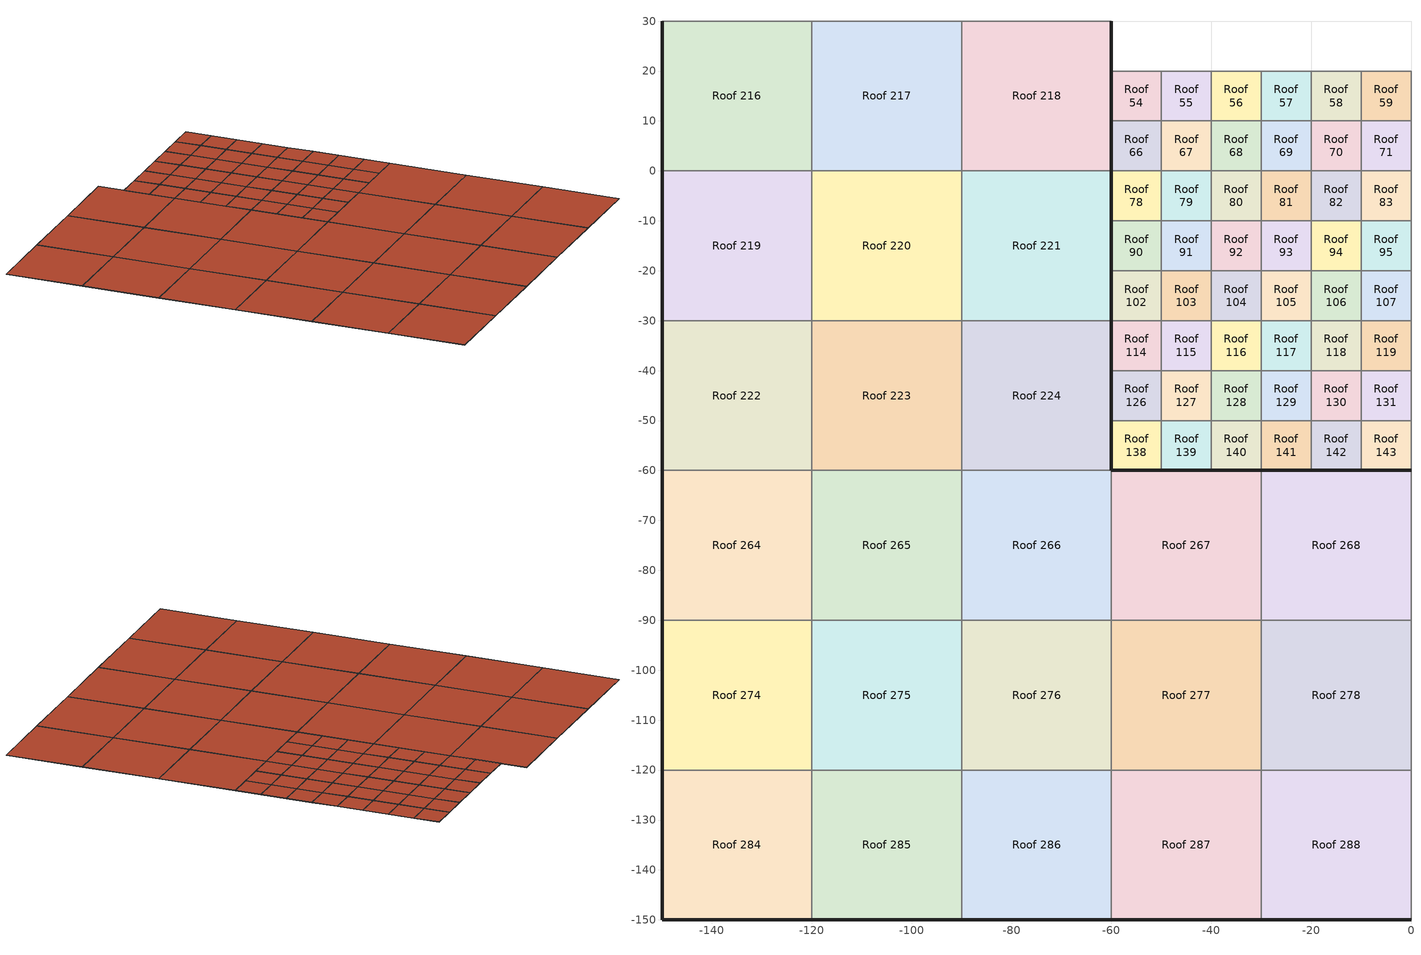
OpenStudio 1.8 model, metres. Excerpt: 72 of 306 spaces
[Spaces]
Roof 54
 floor ground: -60,20 -50,20 -50,10 -60,10 z-0.1
 wall outside: -60,20 -60,10 z-0.1:0
 wall to Roof 42: -50,20 -60,20 z-0.1:0
 wall to Roof 55: -50,10 -50,20 z-0.1:0
 wall to Roof 66: -60,10 -50,10 z-0.1:0
 roof outside: -60,10 -50,10 -50,20 -60,20 z0
Roof 55
 floor ground: -50,20 -40,20 -40,10 -50,10 z-0.1
 wall to Roof 43: -40,20 -50,20 z-0.1:0
 wall to Roof 56: -40,10 -40,20 z-0.1:0
 wall to Roof 67: -50,10 -40,10 z-0.1:0
 roof outside: -50,10 -40,10 -40,20 -50,20 z0
Roof 56
 floor ground: -40,20 -30,20 -30,10 -40,10 z-0.1
 wall to Roof 44: -30,20 -40,20 z-0.1:0
 wall to Roof 57: -30,10 -30,20 z-0.1:0
 wall to Roof 68: -40,10 -30,10 z-0.1:0
 roof outside: -40,10 -30,10 -30,20 -40,20 z0
Roof 57
 floor ground: -30,20 -20,20 -20,10 -30,10 z-0.1
 wall to Roof 45: -20,20 -30,20 z-0.1:0
 wall to Roof 58: -20,10 -20,20 z-0.1:0
 wall to Roof 69: -30,10 -20,10 z-0.1:0
 roof outside: -30,10 -20,10 -20,20 -30,20 z0
Roof 58
 floor ground: -20,20 -10,20 -10,10 -20,10 z-0.1
 wall to Roof 46: -10,20 -20,20 z-0.1:0
 wall to Roof 59: -10,10 -10,20 z-0.1:0
 wall to Roof 70: -20,10 -10,10 z-0.1:0
 roof outside: -20,10 -10,10 -10,20 -20,20 z0
Roof 59
 floor ground: -10,20 0,20 0,10 -10,10 z-0.1
 wall to Roof 47: 0,20 -10,20 z-0.1:0
 wall to Roof 60: 0,10 0,20 z-0.1:0
 wall to Roof 71: -10,10 0,10 z-0.1:0
 roof outside: -10,10 0,10 0,20 -10,20 z0
Roof 66
 floor ground: -60,10 -50,10 -50,0 -60,0 z-0.1
 wall outside: -60,10 -60,0 z-0.1:0
 wall to Roof 67: -50,0 -50,10 z-0.1:0
 wall to Roof 78: -60,0 -50,0 z-0.1:0
 roof outside: -60,0 -50,0 -50,10 -60,10 z0
Roof 67
 floor ground: -50,10 -40,10 -40,0 -50,0 z-0.1
 wall to Roof 68: -40,0 -40,10 z-0.1:0
 wall to Roof 79: -50,0 -40,0 z-0.1:0
 roof outside: -50,0 -40,0 -40,10 -50,10 z0
Roof 68
 floor ground: -40,10 -30,10 -30,0 -40,0 z-0.1
 wall to Roof 69: -30,0 -30,10 z-0.1:0
 wall to Roof 80: -40,0 -30,0 z-0.1:0
 roof outside: -40,0 -30,0 -30,10 -40,10 z0
Roof 69
 floor ground: -30,10 -20,10 -20,0 -30,0 z-0.1
 wall to Roof 70: -20,0 -20,10 z-0.1:0
 wall to Roof 81: -30,0 -20,0 z-0.1:0
 roof outside: -30,0 -20,0 -20,10 -30,10 z0
Roof 70
 floor ground: -20,10 -10,10 -10,0 -20,0 z-0.1
 wall to Roof 71: -10,0 -10,10 z-0.1:0
 wall to Roof 82: -20,0 -10,0 z-0.1:0
 roof outside: -20,0 -10,0 -10,10 -20,10 z0
Roof 71
 floor ground: -10,10 0,10 0,0 -10,0 z-0.1
 wall to Roof 72: 0,0 0,10 z-0.1:0
 wall to Roof 83: -10,0 0,0 z-0.1:0
 roof outside: -10,0 0,0 0,10 -10,10 z0
Roof 78
 floor ground: -60,0 -50,0 -50,-10 -60,-10 z-0.1
 wall outside: -60,0 -60,-10 z-0.1:0
 wall to Roof 79: -50,-10 -50,0 z-0.1:0
 wall to Roof 90: -60,-10 -50,-10 z-0.1:0
 roof outside: -60,-10 -50,-10 -50,0 -60,0 z0
Roof 79
 floor ground: -50,0 -40,0 -40,-10 -50,-10 z-0.1
 wall to Roof 80: -40,-10 -40,0 z-0.1:0
 wall to Roof 91: -50,-10 -40,-10 z-0.1:0
 roof outside: -50,-10 -40,-10 -40,0 -50,0 z0
Roof 80
 floor ground: -40,0 -30,0 -30,-10 -40,-10 z-0.1
 wall to Roof 81: -30,-10 -30,0 z-0.1:0
 wall to Roof 92: -40,-10 -30,-10 z-0.1:0
 roof outside: -40,-10 -30,-10 -30,0 -40,0 z0
Roof 81
 floor ground: -30,0 -20,0 -20,-10 -30,-10 z-0.1
 wall to Roof 82: -20,-10 -20,0 z-0.1:0
 wall to Roof 93: -30,-10 -20,-10 z-0.1:0
 roof outside: -30,-10 -20,-10 -20,0 -30,0 z0
Roof 82
 floor ground: -20,0 -10,0 -10,-10 -20,-10 z-0.1
 wall to Roof 83: -10,-10 -10,0 z-0.1:0
 wall to Roof 94: -20,-10 -10,-10 z-0.1:0
 roof outside: -20,-10 -10,-10 -10,0 -20,0 z0
Roof 83
 floor ground: -10,0 0,0 0,-10 -10,-10 z-0.1
 wall to Roof 84: 0,-10 0,0 z-0.1:0
 wall to Roof 95: -10,-10 0,-10 z-0.1:0
 roof outside: -10,-10 0,-10 0,0 -10,0 z0
Roof 90
 floor ground: -60,-10 -50,-10 -50,-20 -60,-20 z-0.1
 wall outside: -60,-10 -60,-20 z-0.1:0
 wall to Roof 91: -50,-20 -50,-10 z-0.1:0
 wall to Roof 102: -60,-20 -50,-20 z-0.1:0
 roof outside: -60,-20 -50,-20 -50,-10 -60,-10 z0
Roof 91
 floor ground: -50,-10 -40,-10 -40,-20 -50,-20 z-0.1
 wall to Roof 92: -40,-20 -40,-10 z-0.1:0
 wall to Roof 103: -50,-20 -40,-20 z-0.1:0
 roof outside: -50,-20 -40,-20 -40,-10 -50,-10 z0
Roof 92
 floor ground: -40,-10 -30,-10 -30,-20 -40,-20 z-0.1
 wall to Roof 93: -30,-20 -30,-10 z-0.1:0
 wall to Roof 104: -40,-20 -30,-20 z-0.1:0
 roof outside: -40,-20 -30,-20 -30,-10 -40,-10 z0
Roof 93
 floor ground: -30,-10 -20,-10 -20,-20 -30,-20 z-0.1
 wall to Roof 94: -20,-20 -20,-10 z-0.1:0
 wall to Roof 105: -30,-20 -20,-20 z-0.1:0
 roof outside: -30,-20 -20,-20 -20,-10 -30,-10 z0
Roof 94
 floor ground: -20,-10 -10,-10 -10,-20 -20,-20 z-0.1
 wall to Roof 95: -10,-20 -10,-10 z-0.1:0
 wall to Roof 106: -20,-20 -10,-20 z-0.1:0
 roof outside: -20,-20 -10,-20 -10,-10 -20,-10 z0
Roof 95
 floor ground: -10,-10 0,-10 0,-20 -10,-20 z-0.1
 wall to Roof 96: 0,-20 0,-10 z-0.1:0
 wall to Roof 107: -10,-20 0,-20 z-0.1:0
 roof outside: -10,-20 0,-20 0,-10 -10,-10 z0
Roof 102
 floor ground: -60,-20 -50,-20 -50,-30 -60,-30 z-0.1
 wall outside: -60,-20 -60,-30 z-0.1:0
 wall to Roof 103: -50,-30 -50,-20 z-0.1:0
 wall to Roof 114: -60,-30 -50,-30 z-0.1:0
 roof outside: -60,-30 -50,-30 -50,-20 -60,-20 z0
Roof 103
 floor ground: -50,-20 -40,-20 -40,-30 -50,-30 z-0.1
 wall to Roof 104: -40,-30 -40,-20 z-0.1:0
 wall to Roof 115: -50,-30 -40,-30 z-0.1:0
 roof outside: -50,-30 -40,-30 -40,-20 -50,-20 z0
Roof 104
 floor ground: -40,-20 -30,-20 -30,-30 -40,-30 z-0.1
 wall to Roof 105: -30,-30 -30,-20 z-0.1:0
 wall to Roof 116: -40,-30 -30,-30 z-0.1:0
 roof outside: -40,-30 -30,-30 -30,-20 -40,-20 z0
Roof 105
 floor ground: -30,-20 -20,-20 -20,-30 -30,-30 z-0.1
 wall to Roof 106: -20,-30 -20,-20 z-0.1:0
 wall to Roof 117: -30,-30 -20,-30 z-0.1:0
 roof outside: -30,-30 -20,-30 -20,-20 -30,-20 z0
Roof 106
 floor ground: -20,-20 -10,-20 -10,-30 -20,-30 z-0.1
 wall to Roof 107: -10,-30 -10,-20 z-0.1:0
 wall to Roof 118: -20,-30 -10,-30 z-0.1:0
 roof outside: -20,-30 -10,-30 -10,-20 -20,-20 z0
Roof 107
 floor ground: -10,-20 0,-20 0,-30 -10,-30 z-0.1
 wall to Roof 108: 0,-30 0,-20 z-0.1:0
 wall to Roof 119: -10,-30 0,-30 z-0.1:0
 roof outside: -10,-30 0,-30 0,-20 -10,-20 z0
Roof 114
 floor ground: -60,-30 -50,-30 -50,-40 -60,-40 z-0.1
 wall outside: -60,-30 -60,-40 z-0.1:0
 wall to Roof 115: -50,-40 -50,-30 z-0.1:0
 wall to Roof 126: -60,-40 -50,-40 z-0.1:0
 roof outside: -60,-40 -50,-40 -50,-30 -60,-30 z0
Roof 115
 floor ground: -50,-30 -40,-30 -40,-40 -50,-40 z-0.1
 wall to Roof 116: -40,-40 -40,-30 z-0.1:0
 wall to Roof 127: -50,-40 -40,-40 z-0.1:0
 roof outside: -50,-40 -40,-40 -40,-30 -50,-30 z0
Roof 116
 floor ground: -40,-30 -30,-30 -30,-40 -40,-40 z-0.1
 wall to Roof 117: -30,-40 -30,-30 z-0.1:0
 wall to Roof 128: -40,-40 -30,-40 z-0.1:0
 roof outside: -40,-40 -30,-40 -30,-30 -40,-30 z0
Roof 117
 floor ground: -30,-30 -20,-30 -20,-40 -30,-40 z-0.1
 wall to Roof 118: -20,-40 -20,-30 z-0.1:0
 wall to Roof 129: -30,-40 -20,-40 z-0.1:0
 roof outside: -30,-40 -20,-40 -20,-30 -30,-30 z0
Roof 118
 floor ground: -20,-30 -10,-30 -10,-40 -20,-40 z-0.1
 wall to Roof 119: -10,-40 -10,-30 z-0.1:0
 wall to Roof 130: -20,-40 -10,-40 z-0.1:0
 roof outside: -20,-40 -10,-40 -10,-30 -20,-30 z0
Roof 119
 floor ground: -10,-30 0,-30 0,-40 -10,-40 z-0.1
 wall to Roof 120: 0,-40 0,-30 z-0.1:0
 wall to Roof 131: -10,-40 0,-40 z-0.1:0
 roof outside: -10,-40 0,-40 0,-30 -10,-30 z0
Roof 126
 floor ground: -60,-40 -50,-40 -50,-50 -60,-50 z-0.1
 wall outside: -60,-40 -60,-50 z-0.1:0
 wall to Roof 127: -50,-50 -50,-40 z-0.1:0
 wall to Roof 138: -60,-50 -50,-50 z-0.1:0
 roof outside: -60,-50 -50,-50 -50,-40 -60,-40 z0
Roof 127
 floor ground: -50,-40 -40,-40 -40,-50 -50,-50 z-0.1
 wall to Roof 128: -40,-50 -40,-40 z-0.1:0
 wall to Roof 139: -50,-50 -40,-50 z-0.1:0
 roof outside: -50,-50 -40,-50 -40,-40 -50,-40 z0
Roof 128
 floor ground: -40,-40 -30,-40 -30,-50 -40,-50 z-0.1
 wall to Roof 129: -30,-50 -30,-40 z-0.1:0
 wall to Roof 140: -40,-50 -30,-50 z-0.1:0
 roof outside: -40,-50 -30,-50 -30,-40 -40,-40 z0
Roof 129
 floor ground: -30,-40 -20,-40 -20,-50 -30,-50 z-0.1
 wall to Roof 130: -20,-50 -20,-40 z-0.1:0
 wall to Roof 141: -30,-50 -20,-50 z-0.1:0
 roof outside: -30,-50 -20,-50 -20,-40 -30,-40 z0
Roof 130
 floor ground: -20,-40 -10,-40 -10,-50 -20,-50 z-0.1
 wall to Roof 131: -10,-50 -10,-40 z-0.1:0
 wall to Roof 142: -20,-50 -10,-50 z-0.1:0
 roof outside: -20,-50 -10,-50 -10,-40 -20,-40 z0
Roof 131
 floor ground: -10,-40 0,-40 0,-50 -10,-50 z-0.1
 wall to Roof 132: 0,-50 0,-40 z-0.1:0
 wall to Roof 143: -10,-50 0,-50 z-0.1:0
 roof outside: -10,-50 0,-50 0,-40 -10,-40 z0
Roof 138
 floor ground: -60,-50 -50,-50 -50,-60 -60,-60 z-0.1
 wall outside: -60,-50 -60,-60 -50,-60 z-0.1:0
 wall to Roof 139: -50,-60 -50,-50 z-0.1:0
 roof outside: -60,-60 -50,-60 -50,-50 -60,-50 z0
Roof 139
 floor ground: -50,-50 -40,-50 -40,-60 -50,-60 z-0.1
 wall outside: -50,-60 -40,-60 z-0.1:0
 wall to Roof 140: -40,-60 -40,-50 z-0.1:0
 roof outside: -50,-60 -40,-60 -40,-50 -50,-50 z0
Roof 140
 floor ground: -40,-50 -30,-50 -30,-60 -40,-60 z-0.1
 wall outside: -40,-60 -30,-60 z-0.1:0
 wall to Roof 141: -30,-60 -30,-50 z-0.1:0
 roof outside: -40,-60 -30,-60 -30,-50 -40,-50 z0
Roof 141
 floor ground: -30,-50 -20,-50 -20,-60 -30,-60 z-0.1
 wall outside: -30,-60 -20,-60 z-0.1:0
 wall to Roof 142: -20,-60 -20,-50 z-0.1:0
 roof outside: -30,-60 -20,-60 -20,-50 -30,-50 z0
Roof 142
 floor ground: -20,-50 -10,-50 -10,-60 -20,-60 z-0.1
 wall outside: -20,-60 -10,-60 z-0.1:0
 wall to Roof 143: -10,-60 -10,-50 z-0.1:0
 roof outside: -20,-60 -10,-60 -10,-50 -20,-50 z0
Roof 143
 floor ground: -10,-50 0,-50 0,-60 -10,-60 z-0.1
 wall outside: -10,-60 0,-60 z-0.1:0
 wall to Roof 144: 0,-60 0,-50 z-0.1:0
 roof outside: -10,-60 0,-60 0,-50 -10,-50 z0
Roof 216
 floor ground: -150,30 -120,30 -120,0 -150,0 z-0.1
 wall outside: -150,30 -150,0 z-0.1:0
 wall to Roof 213: -120,30 -150,30 z-0.1:0
 wall to Roof 217: -120,0 -120,30 z-0.1:0
 wall to Roof 219: -150,0 -120,0 z-0.1:0
 roof outside: -150,0 -120,0 -120,30 -150,30 z0
Roof 217
 floor ground: -120,30 -90,30 -90,0 -120,0 z-0.1
 wall to Roof 214: -90,30 -120,30 z-0.1:0
 wall to Roof 218: -90,0 -90,30 z-0.1:0
 wall to Roof 220: -120,0 -90,0 z-0.1:0
 roof outside: -120,0 -90,0 -90,30 -120,30 z0
Roof 218
 floor ground: -90,30 -60,30 -60,0 -90,0 z-0.1
 wall outside: -60,0 -60,30 z-0.1:0
 wall to Roof 215: -60,30 -90,30 z-0.1:0
 wall to Roof 221: -90,0 -60,0 z-0.1:0
 roof outside: -90,0 -60,0 -60,30 -90,30 z0
Roof 219
 floor ground: -150,0 -120,0 -120,-30 -150,-30 z-0.1
 wall outside: -150,0 -150,-30 z-0.1:0
 wall to Roof 220: -120,-30 -120,0 z-0.1:0
 wall to Roof 222: -150,-30 -120,-30 z-0.1:0
 roof outside: -150,-30 -120,-30 -120,0 -150,0 z0
Roof 220
 floor ground: -120,0 -90,0 -90,-30 -120,-30 z-0.1
 wall to Roof 221: -90,-30 -90,0 z-0.1:0
 wall to Roof 223: -120,-30 -90,-30 z-0.1:0
 roof outside: -120,-30 -90,-30 -90,0 -120,0 z0
Roof 221
 floor ground: -90,0 -60,0 -60,-30 -90,-30 z-0.1
 wall outside: -60,-30 -60,0 z-0.1:0
 wall to Roof 224: -90,-30 -60,-30 z-0.1:0
 roof outside: -90,-30 -60,-30 -60,0 -90,0 z0
Roof 222
 floor ground: -150,-30 -120,-30 -120,-60 -150,-60 z-0.1
 wall outside: -150,-30 -150,-60 z-0.1:0
 wall to Roof 223: -120,-60 -120,-30 z-0.1:0
 wall to Roof 264: -150,-60 -120,-60 z-0.1:0
 roof outside: -150,-60 -120,-60 -120,-30 -150,-30 z0
Roof 223
 floor ground: -120,-30 -90,-30 -90,-60 -120,-60 z-0.1
 wall to Roof 224: -90,-60 -90,-30 z-0.1:0
 wall to Roof 265: -120,-60 -90,-60 z-0.1:0
 roof outside: -120,-60 -90,-60 -90,-30 -120,-30 z0
Roof 224
 floor ground: -90,-30 -60,-30 -60,-60 -90,-60 z-0.1
 wall outside: -60,-60 -60,-30 z-0.1:0
 wall to Roof 266: -90,-60 -60,-60 z-0.1:0
 roof outside: -90,-60 -60,-60 -60,-30 -90,-30 z0
Roof 264
 floor ground: -150,-60 -120,-60 -120,-90 -150,-90 z-0.1
 wall outside: -150,-60 -150,-90 z-0.1:0
 wall to Roof 265: -120,-90 -120,-60 z-0.1:0
 wall to Roof 274: -150,-90 -120,-90 z-0.1:0
 roof outside: -150,-90 -120,-90 -120,-60 -150,-60 z0
Roof 265
 floor ground: -120,-60 -90,-60 -90,-90 -120,-90 z-0.1
 wall to Roof 266: -90,-90 -90,-60 z-0.1:0
 wall to Roof 275: -120,-90 -90,-90 z-0.1:0
 roof outside: -120,-90 -90,-90 -90,-60 -120,-60 z0
Roof 266
 floor ground: -90,-60 -60,-60 -60,-90 -90,-90 z-0.1
 wall to Roof 267: -60,-90 -60,-60 z-0.1:0
 wall to Roof 276: -90,-90 -60,-90 z-0.1:0
 roof outside: -90,-90 -60,-90 -60,-60 -90,-60 z0
Roof 267
 floor ground: -60,-60 -30,-60 -30,-90 -60,-90 z-0.1
 wall outside: -30,-60 -60,-60 z-0.1:0
 wall to Roof 268: -30,-90 -30,-60 z-0.1:0
 wall to Roof 277: -60,-90 -30,-90 z-0.1:0
 roof outside: -60,-90 -30,-90 -30,-60 -60,-60 z0
Roof 268
 floor ground: -30,-60 0,-60 0,-90 -30,-90 z-0.1
 wall outside: 0,-60 -30,-60 z-0.1:0
 wall to Roof 269: 0,-90 0,-60 z-0.1:0
 wall to Roof 278: -30,-90 0,-90 z-0.1:0
 roof outside: -30,-90 0,-90 0,-60 -30,-60 z0
Roof 274
 floor ground: -150,-90 -120,-90 -120,-120 -150,-120 z-0.1
 wall outside: -150,-90 -150,-120 z-0.1:0
 wall to Roof 275: -120,-120 -120,-90 z-0.1:0
 wall to Roof 284: -150,-120 -120,-120 z-0.1:0
 roof outside: -150,-120 -120,-120 -120,-90 -150,-90 z0
Roof 275
 floor ground: -120,-90 -90,-90 -90,-120 -120,-120 z-0.1
 wall to Roof 276: -90,-120 -90,-90 z-0.1:0
 wall to Roof 285: -120,-120 -90,-120 z-0.1:0
 roof outside: -120,-120 -90,-120 -90,-90 -120,-90 z0
Roof 276
 floor ground: -90,-90 -60,-90 -60,-120 -90,-120 z-0.1
 wall to Roof 277: -60,-120 -60,-90 z-0.1:0
 wall to Roof 286: -90,-120 -60,-120 z-0.1:0
 roof outside: -90,-120 -60,-120 -60,-90 -90,-90 z0
Roof 277
 floor ground: -60,-90 -30,-90 -30,-120 -60,-120 z-0.1
 wall to Roof 278: -30,-120 -30,-90 z-0.1:0
 wall to Roof 287: -60,-120 -30,-120 z-0.1:0
 roof outside: -60,-120 -30,-120 -30,-90 -60,-90 z0
Roof 278
 floor ground: -30,-90 0,-90 0,-120 -30,-120 z-0.1
 wall to Roof 279: 0,-120 0,-90 z-0.1:0
 wall to Roof 288: -30,-120 0,-120 z-0.1:0
 roof outside: -30,-120 0,-120 0,-90 -30,-90 z0
Roof 284
 floor ground: -150,-120 -120,-120 -120,-150 -150,-150 z-0.1
 wall outside: -150,-120 -150,-150 -120,-150 z-0.1:0
 wall to Roof 285: -120,-150 -120,-120 z-0.1:0
 roof outside: -150,-150 -120,-150 -120,-120 -150,-120 z0
Roof 285
 floor ground: -120,-120 -90,-120 -90,-150 -120,-150 z-0.1
 wall outside: -120,-150 -90,-150 z-0.1:0
 wall to Roof 286: -90,-150 -90,-120 z-0.1:0
 roof outside: -120,-150 -90,-150 -90,-120 -120,-120 z0
Roof 286
 floor ground: -90,-120 -60,-120 -60,-150 -90,-150 z-0.1
 wall outside: -90,-150 -60,-150 z-0.1:0
 wall to Roof 287: -60,-150 -60,-120 z-0.1:0
 roof outside: -90,-150 -60,-150 -60,-120 -90,-120 z0
Roof 287
 floor ground: -60,-120 -30,-120 -30,-150 -60,-150 z-0.1
 wall outside: -60,-150 -30,-150 z-0.1:0
 wall to Roof 288: -30,-150 -30,-120 z-0.1:0
 roof outside: -60,-150 -30,-150 -30,-120 -60,-120 z0
Roof 288
 floor ground: -30,-120 0,-120 0,-150 -30,-150 z-0.1
 wall outside: -30,-150 0,-150 z-0.1:0
 wall to Roof 289: 0,-150 0,-120 z-0.1:0
 roof outside: -30,-150 0,-150 0,-120 -30,-120 z0
[Building]
Building 1: North Axis {deg}=0; Default Construction Set=MyConsturction
[Construction]
ASHRAE 90.1-2004 ExtWall Mass ClimateZone 6: 1IN Stucco, 8IN CONCRETE HW RefBldg, Mass NonRes Wall Insulation-1.69, 1/2IN Gypsum
Interior Window: Clear 3mm
Interior Partition: G05 25mm wood
Exterior Door: F08 Metal surface, I01 25mm insulation board
ASHRAE 90.1-2004 ExtWindow ClimateZone 4-6: Fixed Window 3.24/0.39/0.31
[Material] Thermal Absorptance=0.9
Name | Roughness | Thickness {m} | Conductivity {W/m-K} | Density {kg/m3} | Specific Heat {J/kg-K} | Solar Absorptance | Visible Absorptance
1IN Stucco | Smooth | 0.0253 | 0.6918 | 1858 | 837 | 0.92 | 0.92
8IN CONCRETE HW RefBldg | Rough | 0.2032 | 1.311 | 2240 | 836.8 | 0.7 | 0.7
Mass NonRes Wall Insulation-1.69 | MediumRough | 0.0623673 | 0.049 | 265 | 836.8 | 0.7 | 0.7
1/2IN Gypsum | Smooth | 0.0127 | 0.16 | 784.9 | 830 | 0.4 | 0.4
G05 25mm wood | MediumSmooth | 0.0254 | 0.15 | 608 | 1630 | 0.5 | 0.5
F08 Metal surface | Smooth | 0.0008 | 45.28 | 7824 | 500 | 0.7 | 0.7
I01 25mm insulation board | MediumRough | 0.0254 | 0.03 | 43 | 1210 | 0.6 | 0.6
[WindowMaterial:SimpleGlazingSystem]
Fixed Window 3.24/0.39/0.31: U-Factor {W/m2-K}=3.23646; Solar Heat Gain Coefficient=0.39; Visible Transmittance=0.31
[WindowMaterial:Glazing]
Clear 3mm: Optical Data Type=SpectralAverage; Thickness {m}=0.003; Solar Transmittance at Normal Incidence=0.837; Front Side Solar Reflectance at Normal Incidence=0.075; Back Side Solar Reflectance at Normal Incidence=0; Visible Transmittance at Normal Incidence=0.898; Front Side Visible Reflectance at Normal Incidence=0.081; Back Side Visible Reflectance at Normal Incidence=0; Infrared Transmittance at Normal Incidence=0; Front Side Infrared Hemispherical Emissivity=0.84; Back Side Infrared Hemispherical Emissivity=0.84; Conductivity {W/m-K}=0.9; Dirt Correction Factor for Solar and Visible Transmittance=1; Solar Diffusing=No
[DefaultConstructionSet]
MyConsturction: Default Exterior Surface Constructions=Default Surface Constructions 1; Default Interior Surface Constructions=Default Surface Constructions 1; Default Ground Contact Surface Constructions=Default Surface Constructions 1; Default Exterior SubSurface Constructions=Default Sub Surface Constructions 1; Default Interior SubSurface Constructions=Default Sub Surface Constructions 1; Interior Partition Construction=Interior Partition
[DefaultSurfaceConstructions]
Default Surface Constructions 1: Floor Construction=ASHRAE 90.1-2004 ExtWall Mass ClimateZone 6; Wall Construction=ASHRAE 90.1-2004 ExtWall Mass ClimateZone 6; Roof Ceiling Construction=ASHRAE 90.1-2004 ExtWall Mass ClimateZone 6
[DefaultSubSurfaceConstructions]
Default Sub Surface Constructions 1: Fixed Window Construction=ASHRAE 90.1-2004 ExtWindow ClimateZone 4-6; Operable Window Construction=ASHRAE 90.1-2004 ExtWindow ClimateZone 4-6; Door Construction=Exterior Door; Glass Door Construction=ASHRAE 90.1-2004 ExtWindow ClimateZone 4-6; Skylight Construction=ASHRAE 90.1-2004 ExtWindow ClimateZone 4-6; Tubular Daylight Dome Construction=Interior Window; Tubular Daylight Diffuser Construction=Interior Window
[Space]
Name | Thermal Zone
Roof 54 | Thermal Zone 128
Roof 55 | Thermal Zone 116
Roof 56 | Thermal Zone 53
Roof 57 | Thermal Zone 160
Roof 58 | Thermal Zone 148
Roof 59 | Thermal Zone 41
Roof 66 | Thermal Zone 119
Roof 67 | Thermal Zone 61
Roof 68 | Thermal Zone 91
Roof 69 | Thermal Zone 106
Roof 70 | Thermal Zone 159
Roof 71 | Thermal Zone 71
Roof 78 | Thermal Zone 44
Roof 79 | Thermal Zone 82
Roof 80 | Thermal Zone 113
Roof 81 | Thermal Zone 46
Roof 82 | Thermal Zone 83
Roof 83 | Thermal Zone 93
Roof 90 | Thermal Zone 45
Roof 91 | Thermal Zone 131
Roof 92 | Thermal Zone 84
Roof 93 | Thermal Zone 79
Roof 94 | Thermal Zone 89
Roof 95 | Thermal Zone 95
Roof 102 | Thermal Zone 122
Roof 103 | Thermal Zone 81
Roof 104 | Thermal Zone 99
Roof 105 | Thermal Zone 70
Roof 106 | Thermal Zone 154
Roof 107 | Thermal Zone 48
Roof 114 | Thermal Zone 67
Roof 115 | Thermal Zone 69
Roof 116 | Thermal Zone 87
Roof 117 | Thermal Zone 23
Roof 118 | Thermal Zone 142
Roof 119 | Thermal Zone 125
Roof 126 | Thermal Zone 32
Roof 127 | Thermal Zone 25
Roof 128 | Thermal Zone 117
Roof 129 | Thermal Zone 152
Roof 130 | Thermal Zone 20
Roof 131 | Thermal Zone 65
Roof 138 | Thermal Zone 105
Roof 139 | Thermal Zone 36
Roof 140 | Thermal Zone 80
Roof 141 | Thermal Zone 145
Roof 142 | Thermal Zone 139
Roof 143 | Thermal Zone 31
Roof 216 | Thermal Zone 203
Roof 217 | Thermal Zone 231
Roof 218 | Thermal Zone 229
Roof 219 | Thermal Zone 225
Roof 220 | Thermal Zone 218
Roof 221 | Thermal Zone 204
Roof 222 | Thermal Zone 207
Roof 223 | Thermal Zone 211
Roof 224 | Thermal Zone 208
Roof 264 | Thermal Zone 282
Roof 265 | Thermal Zone 283
Roof 266 | Thermal Zone 300
Roof 267 | Thermal Zone 298
Roof 268 | Thermal Zone 291
Roof 274 | Thermal Zone 290
Roof 275 | Thermal Zone 295
Roof 276 | Thermal Zone 284
Roof 277 | Thermal Zone 293
Roof 278 | Thermal Zone 281
Roof 284 | Thermal Zone 305
Roof 285 | Thermal Zone 280
Roof 286 | Thermal Zone 288
Roof 287 | Thermal Zone 306
Roof 288 | Thermal Zone 299
[ThermalZone] Use Ideal Air Loads=No
Thermal Zone 20; Thermal Zone 23; Thermal Zone 25; Thermal Zone 31; Thermal Zone 32; Thermal Zone 36; Thermal Zone 41; Thermal Zone 44; Thermal Zone 45; Thermal Zone 46; Thermal Zone 48; Thermal Zone 53; Thermal Zone 61; Thermal Zone 65; Thermal Zone 67; Thermal Zone 69; Thermal Zone 70; Thermal Zone 71; Thermal Zone 79; Thermal Zone 80; Thermal Zone 81; Thermal Zone 82; Thermal Zone 83; Thermal Zone 84; Thermal Zone 87; Thermal Zone 89; Thermal Zone 91; Thermal Zone 93; Thermal Zone 95; Thermal Zone 99; Thermal Zone 105; Thermal Zone 106; Thermal Zone 113; Thermal Zone 116; Thermal Zone 117; Thermal Zone 119; Thermal Zone 122; Thermal Zone 125; Thermal Zone 128; Thermal Zone 131; Thermal Zone 139; Thermal Zone 142; Thermal Zone 145; Thermal Zone 148; Thermal Zone 152; Thermal Zone 154; Thermal Zone 159; Thermal Zone 160; Thermal Zone 203; Thermal Zone 204; Thermal Zone 207; Thermal Zone 208; Thermal Zone 211; Thermal Zone 218; Thermal Zone 225; Thermal Zone 229; Thermal Zone 231; Thermal Zone 280; Thermal Zone 281; Thermal Zone 282; Thermal Zone 283; Thermal Zone 284; Thermal Zone 288; Thermal Zone 290; Thermal Zone 291; Thermal Zone 293; Thermal Zone 295; Thermal Zone 298; Thermal Zone 299; Thermal Zone 300; Thermal Zone 305; Thermal Zone 306
[Sizing:Zone] Zone Cooling Design Supply Air Temperature {C}=14; Zone Heating Design Supply Air Temperature {C}=40; Zone Cooling Design Supply Air Humidity Ratio {kg-H2O/kg-air}=0.0085; Zone Heating Design Supply Air Humidity Ratio {kg-H2O/kg-air}=0.008; Cooling Design Air Flow Method=DesignDay; Heating Design Air Flow Method=DesignDay
Thermal Zone 1; Thermal Zone 2; Thermal Zone 3; Thermal Zone 4; Thermal Zone 5; Thermal Zone 6; Thermal Zone 7; Thermal Zone 8; Thermal Zone 9; Thermal Zone 10; Thermal Zone 11; Thermal Zone 12; Thermal Zone 13; Thermal Zone 14; Thermal Zone 15; Thermal Zone 16; Thermal Zone 17; Thermal Zone 18; Thermal Zone 19; Thermal Zone 20; Thermal Zone 21; Thermal Zone 22; Thermal Zone 23; Thermal Zone 24; Thermal Zone 25; Thermal Zone 26; Thermal Zone 27; Thermal Zone 28; Thermal Zone 29; Thermal Zone 30; Thermal Zone 31; Thermal Zone 32; Thermal Zone 33; Thermal Zone 34; Thermal Zone 35; Thermal Zone 36; Thermal Zone 37; Thermal Zone 38; Thermal Zone 39; Thermal Zone 40; Thermal Zone 41; Thermal Zone 42; Thermal Zone 43; Thermal Zone 44; Thermal Zone 45; Thermal Zone 46; Thermal Zone 47; Thermal Zone 48; Thermal Zone 49; Thermal Zone 50; Thermal Zone 51; Thermal Zone 52; Thermal Zone 53; Thermal Zone 54; Thermal Zone 55; Thermal Zone 56; Thermal Zone 57; Thermal Zone 58; Thermal Zone 59; Thermal Zone 60; Thermal Zone 61; Thermal Zone 62; Thermal Zone 63; Thermal Zone 64; Thermal Zone 65; Thermal Zone 66; Thermal Zone 67; Thermal Zone 68; Thermal Zone 69; Thermal Zone 70; Thermal Zone 71; Thermal Zone 72; Thermal Zone 73; Thermal Zone 74; Thermal Zone 75; Thermal Zone 76; Thermal Zone 77; Thermal Zone 78; Thermal Zone 79; Thermal Zone 80; Thermal Zone 81; Thermal Zone 82; Thermal Zone 83; Thermal Zone 84; Thermal Zone 85; Thermal Zone 86; Thermal Zone 87; Thermal Zone 88; Thermal Zone 89; Thermal Zone 90; Thermal Zone 91; Thermal Zone 92; Thermal Zone 93; Thermal Zone 94; Thermal Zone 95; Thermal Zone 96; Thermal Zone 97; Thermal Zone 98; Thermal Zone 99; Thermal Zone 100; Thermal Zone 101; Thermal Zone 102; Thermal Zone 103; Thermal Zone 104; Thermal Zone 105; Thermal Zone 106; Thermal Zone 107; Thermal Zone 108; Thermal Zone 109; Thermal Zone 110; Thermal Zone 111; Thermal Zone 112; Thermal Zone 113; Thermal Zone 114; Thermal Zone 115; Thermal Zone 116; Thermal Zone 117; Thermal Zone 118; Thermal Zone 119; Thermal Zone 120; Thermal Zone 121; Thermal Zone 122; Thermal Zone 123; Thermal Zone 124; Thermal Zone 125; Thermal Zone 126; Thermal Zone 127; Thermal Zone 128; Thermal Zone 129; Thermal Zone 130; Thermal Zone 131; Thermal Zone 132; Thermal Zone 133; Thermal Zone 134; Thermal Zone 135; Thermal Zone 136; Thermal Zone 137; Thermal Zone 138; Thermal Zone 139; Thermal Zone 140; Thermal Zone 141; Thermal Zone 142; Thermal Zone 143; Thermal Zone 144; Thermal Zone 145; Thermal Zone 146; Thermal Zone 147; Thermal Zone 148; Thermal Zone 149; Thermal Zone 150; Thermal Zone 151; Thermal Zone 152; Thermal Zone 153; Thermal Zone 154; Thermal Zone 155; Thermal Zone 156; Thermal Zone 157; Thermal Zone 158; Thermal Zone 159; Thermal Zone 160; Thermal Zone 161; Thermal Zone 162; Thermal Zone 163; Thermal Zone 164; Thermal Zone 165; Thermal Zone 166; Thermal Zone 167; Thermal Zone 168; Thermal Zone 169; Thermal Zone 170; Thermal Zone 171; Thermal Zone 172; Thermal Zone 173; Thermal Zone 174; Thermal Zone 175; Thermal Zone 176; Thermal Zone 177; Thermal Zone 178; Thermal Zone 179; Thermal Zone 180; Thermal Zone 181; Thermal Zone 182; Thermal Zone 183; Thermal Zone 184; Thermal Zone 185; Thermal Zone 186; Thermal Zone 187; Thermal Zone 188; Thermal Zone 189; Thermal Zone 190; Thermal Zone 191; Thermal Zone 192; Thermal Zone 193; Thermal Zone 194; Thermal Zone 195; Thermal Zone 196; Thermal Zone 197; Thermal Zone 198; Thermal Zone 199; Thermal Zone 200; Thermal Zone 201; Thermal Zone 202; Thermal Zone 203; Thermal Zone 204; Thermal Zone 205; Thermal Zone 206; Thermal Zone 207; Thermal Zone 208; Thermal Zone 209; Thermal Zone 210; Thermal Zone 211; Thermal Zone 212; Thermal Zone 213; Thermal Zone 214; Thermal Zone 215; Thermal Zone 216; Thermal Zone 217; Thermal Zone 218; Thermal Zone 219; Thermal Zone 220; Thermal Zone 221; Thermal Zone 222; Thermal Zone 223; Thermal Zone 224; Thermal Zone 225; Thermal Zone 226; Thermal Zone 227; Thermal Zone 228; Thermal Zone 229; Thermal Zone 230; Thermal Zone 231; Thermal Zone 232; Thermal Zone 233; Thermal Zone 234; Thermal Zone 235; Thermal Zone 236; Thermal Zone 237; Thermal Zone 238; Thermal Zone 239; Thermal Zone 240; Thermal Zone 241; Thermal Zone 242; Thermal Zone 243; Thermal Zone 244; Thermal Zone 245; Thermal Zone 246; Thermal Zone 247; Thermal Zone 248; Thermal Zone 249; Thermal Zone 250; Thermal Zone 251; Thermal Zone 252; Thermal Zone 253; Thermal Zone 254; Thermal Zone 255; Thermal Zone 256; Thermal Zone 257; Thermal Zone 258; Thermal Zone 259; Thermal Zone 260; Thermal Zone 261; Thermal Zone 262; Thermal Zone 263; Thermal Zone 264; Thermal Zone 265; Thermal Zone 266; Thermal Zone 267; Thermal Zone 268; Thermal Zone 269; Thermal Zone 270; Thermal Zone 271; Thermal Zone 272; Thermal Zone 273; Thermal Zone 274; Thermal Zone 275; Thermal Zone 276; Thermal Zone 277; Thermal Zone 278; Thermal Zone 279; Thermal Zone 280; Thermal Zone 281; Thermal Zone 282; Thermal Zone 283; Thermal Zone 284; Thermal Zone 285; Thermal Zone 286; Thermal Zone 287; Thermal Zone 288; Thermal Zone 289; Thermal Zone 290; Thermal Zone 291; Thermal Zone 292; Thermal Zone 293; Thermal Zone 294; Thermal Zone 295; Thermal Zone 296; Thermal Zone 297; Thermal Zone 298; Thermal Zone 299; Thermal Zone 300; Thermal Zone 301; Thermal Zone 302; Thermal Zone 303; Thermal Zone 304; Thermal Zone 305; Thermal Zone 306
